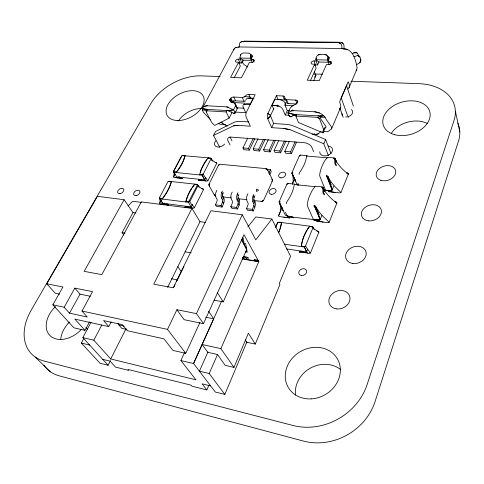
<?xml version="1.0" encoding="UTF-8"?>
<svg xmlns="http://www.w3.org/2000/svg" width="484" height="484" viewBox="0 0 484 484"><rect width="100%" height="100%" fill="white"/><g stroke="black" fill="none" stroke-linecap="round" stroke-linejoin="round"><path stroke-width="0.73" d="M343.997 49.398L344.009 45.998A3.69 3.394 87 0 0 340.621 42.253L244.825 41.134A3.479 2.989 82.6 0 0 243.337 41.582M330.705 62.309L318.926 62.019L315.81 59.774L316.342 57.064A3.745 3.231 -53.9 0 1 318.242 54.928C320.892 54.099 324.123 54.099 326.712 55.097A3.763 3.249 -53.4 0 1 327.964 57.312L327.668 60.046L328.309 60.524L327.94 58.243L328.987 59.03L327.983 61.25L329.144 64.602M289.928 216.941L287.798 216.578L287.109 215.646M273.732 109.124L272.05 105.234L274.858 99.389L279.032 99.595A5.608 3.4 25.2 0 1 285.118 102.747L285.009 105.258L287.26 110.667L285.227 115.029L288.894 115.246M346.81 84.936L346.744 86.255L353.338 105.935M234.976 113.171L237.523 108.113L236.839 107.835L235.194 103.691C233.367 102.711 227.583 100.926 230.886 98.07A3.007 1.93 -25.9 0 1 233.766 97.042L242.248 97.459L244.051 97.066A2.837 1.821 -25.4 0 0 245.509 95.923A2.85 1.839 -25.2 0 1 248.776 94.392L255.141 94.689L246.435 112.155A3.727 1.785 -86.4 0 0 246.271 117.43L250.403 126.215L238.787 125.429L233.73 125.798L213.547 135.393L219.766 147.324M327.571 56.053L329.162 57.36L328.987 59.03M295.875 116.069L317.262 117.346A1.936 1.174 23 0 1 319.537 118.768L323.427 128.968L323.016 132.846L298.519 122.531L295.875 116.069L296.486 114.738M322.731 131.436L327.837 131.781L331.564 128.829L331.685 127.703L331.11 126.439L326.289 119.578C324.582 114.835 319.44 112.227 314.654 111.792L292.941 110.576L291.162 110.939L287.932 112.917L289.136 115.791A1.422 0.853 24.5 0 0 291.247 116.801L294.568 114.841A2.85 1.712 24.1 0 1 295.899 114.575L317.952 115.864L323.614 115.549L319.349 116.323L325.103 117.195L320.22 117.285A1.93 1.174 23 0 0 317.952 115.864M181.034 177.803L181.083 177.368M167.155 204.321L167.21 203.861M199.16 187.308L197.484 184.404L169.037 181.288L167.906 181.7L159.309 198.047L160.113 199.305L159.793 203.818L168.244 204.956L167.7 204.629M251.916 60.385L243.379 60.179L239.828 58.026L240.778 54.638A3.539 2.946 -60.2 0 1 243.694 52.992L248.298 53.083A3.551 2.965 -59.9 0 1 250.694 54.843L250.869 55.672L252.358 56.223L250.942 59.423L252.327 62.617M250.694 54.843L250.561 58.274L251.299 58.733M313.814 80.398L315.786 75.679L314.346 71.741M302.216 241.988A52.768 41.442 -20.1 0 0 301.375 246.61L301.816 243.004A52.786 41.449 -20.1 0 1 307.558 229.023L309.742 226.191M171.233 181.621L170.477 184.12A44.165 29.24 -33 0 1 164.143 196.099L162.182 199.027A44.153 29.24 -33.1 0 0 171.427 181.554L168.607 181.343M210.207 119.373L203.213 112.125L202.33 109.941L202.324 108.501L207.721 109.414L227.323 110.564A2.729 1.567 27.4 0 1 228.841 110.981L233.633 109.777L235.914 104.937L234.48 103.219L236.839 107.835L236.313 107.648M181.573 178.094L182.111 178.408L173.744 177.447L174.125 172.903L173.363 171.62L181.573 156.175L182.317 155.546L210.867 158.074L212.385 160.857M199.692 174.942L200.303 171.923A46.113 32.222 -27 0 1 206.287 160.222L208.41 157.851A46.101 32.222 -27 0 0 207.606 158.861M315.689 76.29L315.81 75.171L314.552 74.082M325.98 190.109L325.865 190.502L329.773 190.986L329.265 190.702M313.959 219.518L313.838 219.942L317.788 220.522L317.292 220.196M176.388 171.905L176.212 172.504A43.209 28.181 -31.5 0 0 185.1 155.715L184.876 155.872A43.221 28.181 -31.5 0 1 176.388 171.905L173.599 171.33L181.821 155.872M273.859 108.416L270.483 115.646L273.635 123.529L271.681 127.661L283.818 128.49L289.928 129.645L323.796 143.76L328.436 155.721M356.393 64.783L359.8 62.769L360.749 59.689L359.927 57.027A3.739 2.741 -34.9 0 0 357.537 55.497L353.877 56.809M292.632 183.472A44.292 24.436 25.6 0 0 293.038 177.392L292.953 175.063L291.991 172.558L299.439 155.648L300.467 155.086L306.82 155.66L306.693 156.036A47.396 33.1 -25.6 0 1 301.266 170.047L299.197 173.169L299.088 174.403M294.78 184.319L294.447 184.126L294.314 184.519A48.37 34.594 -27.1 0 1 288.621 199.178L286.486 202.427L286.383 203.667M293.467 217.292L287.798 216.578L288.107 216.251M205.785 177.918L204.786 179.897L202.161 175.196L203.092 174.415L211.121 158.607L208.09 157.887M186.509 199.668A47.057 33.614 -28.6 0 0 185.91 201.955L185.874 201.308A47.069 33.614 -28.6 0 1 194.55 184.313L197.46 184.93L188.397 202.288L191.168 206.892L192.505 204.248M254.887 201.429A4.295 2.009 -83.2 0 1 254.82 207.104L253.307 210.921L252.321 209.391L253.834 205.567A1.434 0.672 -83.2 0 0 253.858 203.673L254.887 201.429L253.961 199.62A1.428 0.665 -83.4 0 1 254.027 197.623L254.953 195.609M253.307 210.921L247.469 210.195L246.471 208.671L247.989 204.865A1.428 0.678 -83.2 0 0 248.014 202.977L247.07 201.181A4.277 2.021 -83.4 0 1 247.263 195.185L247.887 193.848M329.465 190.92L328.781 191.749L339.792 192.91L340.942 192.565L348.329 174.179L347.209 172.824L348.329 174.179L347.942 173.399L346.653 173.26M317.486 220.438L316.784 221.285L327.958 222.682L329.132 222.344L336.852 203.123L335.708 201.731L336.852 203.123L336.471 202.3L335.158 202.131M307.745 249.139L306.638 251.868L286.613 248.945M320.142 219.615L321.83 215.447M332.084 190.073L333.76 185.917M239.138 199.577A4.253 2.051 -83.2 0 1 239.09 205.198L237.559 208.967L236.543 207.454L238.08 203.673A1.416 0.684 -83.2 0 0 238.092 201.798L239.138 199.577L238.182 197.787A1.416 0.684 -83.4 0 1 238.243 195.808L238.872 194.483M299.911 251.686L299.209 251.874L309.397 253.362L310.462 252.969L318.889 232.163L318.611 231.346L316.845 231.043M309.427 226.27L313.142 227.268L305.452 246.162L304.375 247.034L306.638 251.868L304.375 247.034L284.229 244.178M237.559 208.967L231.842 208.259L230.814 206.747L232.356 202.984A1.41 0.69 -83.2 0 0 232.368 201.114L231.4 199.329A4.229 2.069 -83.4 0 1 231.576 193.4L232.205 192.081M245.207 339.859L246.767 342.267L255.28 344.07L279.903 284.592L279.298 283.467L290.563 256.296L271.893 219.028L255.806 216.971L247.82 226.929M223.717 197.768A4.211 2.099 -83.2 0 1 223.687 203.328L222.138 207.061L221.091 205.555L222.646 201.816A1.404 0.702 -83.2 0 0 222.652 199.959L223.717 197.768L222.731 195.99A1.404 0.696 -83.4 0 1 222.785 194.03L223.42 192.717M222.138 207.061L216.529 206.365L215.477 204.865L217.038 201.144A1.398 0.708 -83.2 0 0 217.044 199.293L216.052 197.52A4.187 2.111 -83.4 0 1 216.209 191.652L216.85 190.345M184.646 352.388L180.895 360.556L193.558 363.514L215.313 392.034L224.848 394.418L246.967 341.789M233.966 367.392L220.886 348.631L202.112 344.511L207.781 352.34L217.51 354.518L225.223 365.378L233.966 367.392L248.389 333.204L255.28 344.07M331.564 128.829L340.44 107.896M349.049 87.598L356.684 69.611M323.796 143.76L325.605 139.513L294.913 126.572A18.489 10.715 24.1 0 0 285.741 124.315L273.635 123.529M341.093 98.331L346.695 85.359M232.096 102.427L232.544 101.38L232.078 101.325L235.024 100.847L244.015 101.265L245.811 100.884M102.693 359.334L110.116 361.161L115.476 367.09L128.786 370.417L127.915 369.431L191.198 385.204L191.997 386.208L206.831 389.91L208.913 385.119M245.697 252.17L246.525 250.258L245.92 251.613M289.335 217.443L289.904 217.915L278.899 216.499L278.578 215.683L282.111 207.582M292.263 184.301L294.314 179.6M220.886 348.631L258.819 261.62L243.984 234.728L203.48 323.669L184.15 319.706L176.914 309.718L167.512 329.374L185.789 353.338L199.898 322.544M275.614 227.014L277.392 222.924L278.736 222.156L312.712 226.572L314.025 229.44M275.674 227.413L277.749 222.64M224.848 394.418L209.209 373.527L217.594 354.312M279.964 203.576L279.189 201.647L286.97 183.974L288.022 183.394L294.447 184.126M207.957 351.935L199.414 371.192L209.209 373.527M289.396 141.189L284.78 151.401L285.578 153.204L291.38 153.688L296.45 142.344M208.598 311.303L213.668 318.811L193.558 363.514L221.654 301.072M214.025 300.141L223.257 301.877L246.761 249.478L245.648 243.573L244.081 243.125L243.101 237.856L242.266 237.62C242.042 243.149 246.749 246.967 247.239 252.243L245.697 251.795M291.38 153.688L290.594 151.879L295.131 141.764M243.791 256.357L242.575 259.067L243.966 256.339M312.603 226.814L313.541 228.387M356.073 70.603A9.94 6.625 22 0 0 356.793 66.054C355.274 58.274 352.304 48.503 342.708 48.557L238.685 46.936L235.333 47.722L234.244 48.703L202.869 107.291L202.324 108.501L206.825 109.717L202.33 109.941L206.825 110.558A1.797 1.016 28.3 0 1 207.721 109.414M263.478 200.624L272.45 180.792M278.778 140.384L274.107 150.518L274.924 152.309L280.641 152.787L286.08 140.868M280.641 152.787L279.837 150.99L284.429 140.953M253.858 203.673L252.926 201.87L253.961 199.62M310.298 80.84L316.1 68.183L314.648 64.197L312.549 64.142A2.317 1.47 -21.5 0 1 311.206 62.478A2.317 1.47 -21.5 0 1 314.043 60.923L316.137 60.972L316.476 60.246L316.088 57.989M314.346 65.098A2.311 1.476 -21.4 0 1 315.489 64.91L317.577 64.965L318.926 62.019M233.651 49.991L234.244 48.703M252.926 201.87A4.289 2.003 -83.4 0 1 253.126 195.857L253.743 194.514M314.648 64.197L307.267 80.205L319.234 80.634L326.512 64.505L328.654 64.56A2.347 1.5 -20.7 0 0 331.528 62.987A2.347 1.5 -20.7 0 0 330.118 61.305L327.983 61.25M203.48 323.669L196.462 313.608L242.272 214.757L210.885 210.764L173.278 287.78L153.755 284.181L191.918 208.35L141.34 201.913L101.815 274.609L84.18 271.355L124.122 199.717L97.429 196.322L46.779 283.793L55.249 293.268L59.617 294.163M268.299 139.586L263.58 149.647L264.415 151.425L270.054 151.897L269.231 150.113L273.871 140.148M294.568 114.841L287.932 112.917L290.339 107.896L291.961 106.286L296.589 103.552L297.593 101.936L297.351 100.872A3.146 2.087 -22.8 0 0 295.645 100.085L286.552 99.637L285.118 99.075A2.928 1.924 -23.1 0 1 284.792 97.81A2.922 1.918 -23.4 0 0 283.037 96.001L276.437 95.687L267.918 113.419A3.781 1.73 -86.2 0 0 267.731 118.768L271.681 127.661M270.054 151.897L275.553 140.07M238.092 201.798L237.136 200.007L238.182 197.787M237.136 200.007A4.247 2.051 -83.4 0 1 237.317 194.054L237.946 192.729M257.966 138.805L253.199 148.788L254.052 150.554L259.612 151.026L258.771 149.247L263.465 139.356M259.612 151.026L265.099 139.428M277.144 106.335L277.786 104.992M247.772 138.031L242.956 147.935L243.821 149.701L249.314 150.161L248.455 148.394L253.192 138.575M249.314 150.161L254.85 138.648M222.652 199.959L221.672 198.186L222.731 195.99M221.672 198.186A4.205 2.093 -83.4 0 1 221.829 192.293L222.471 190.98M173.677 287.502L174.996 284.798M176.648 281.416L183.902 266.551M167.609 287.411L199.971 221.69L191.918 208.35M235.17 112.07L245.733 112.693L243.264 107.424A5.53 3.249 26.7 0 1 244.13 104.248L250.367 104.078L253.235 98.325L249.199 98.125A5.499 3.273 26.7 0 0 245.902 99.837M208.937 184.313L218.55 165.068M186.461 206.293L184.93 207.073L193.425 208.15L194.362 207.793L203.534 189.643L203.377 188.948L201.907 188.718M199.196 179.981L198.621 180.181L207.019 181.083L207.945 180.726L216.747 163.302L216.584 162.63L215.132 162.436M194.362 207.793L193.158 206.136A20.467 10.95 32.6 0 1 189.764 201.792L198.119 185.324L197.46 184.93M180.895 360.556L195.941 379.819L110.727 358.965L126.076 328.672M83.823 338.419L81.354 343.065L100.007 363.23L108.107 365.251L110.485 360.556M189.069 200.963L188.397 202.288L159.768 198.73L159.351 197.787M173.75 171.632L176.569 176.884L204.786 179.897L202.161 175.196L202.832 173.883M229.18 118.126L226.131 111.925L207.134 110.794L206.238 111.937L211.163 121.49A8.918 5.003 27.6 0 0 214.787 125.374L229.18 118.126L231.878 112.832L231.4 111.846M253.477 61.565L254.052 60.44L252.951 59.756M213.547 135.393L215.568 131.466L233.712 122.513A17.944 10.122 26.1 0 1 240.802 121.387L248.77 121.907M226.131 111.925L227.111 110.019M89.534 321.781L84.96 330.336L74.869 319.113L108.761 326.621L111.193 321.939M234.105 77.918L240.312 66.042L238.606 62.236L236.7 62.188A2.19 1.343 -25.1 0 1 235.611 60.609A2.19 1.343 -25.1 0 1 238.316 59.121L240.215 59.169L240.578 58.479M238.969 63.108A2.178 1.349 -25.1 0 1 240.022 62.926L241.915 62.974L243.379 60.179M238.606 62.236L230.614 77.434L241.437 77.821L249.345 62.515L251.281 62.563A2.214 1.367 -24.5 0 0 254.015 61.063A2.214 1.367 -24.5 0 0 252.872 59.471L250.942 59.423M110.727 358.965L93.829 340.185L101.828 324.952M270.495 169.684L268.832 172.83L269.582 174.778L271.246 171.638L270.495 169.684L266.908 169.346M108.107 365.251L82.843 337.614L91.016 322.277M173.617 176.775L175.008 174.167M159.672 203.111L161.414 199.844M240.342 55.448L240.778 54.638M82.002 311.055L92.559 291.64L74.832 288.125L64.178 307.237L69.521 313.172L87.247 317.032L82.002 311.055L167.512 329.374M123.819 235.085L122.053 232.635L132.979 212.603L124.122 199.717M69.521 313.172L80.005 294.163L74.832 288.125M84.96 330.336L73.87 327.801L52.841 304.805L62.92 287.012L46.779 283.793M237.523 108.113L237.136 108.307L235.805 105.518M300.624 251.523L300.994 251.045M314.83 77.192L315.852 75.71L315.362 76.805L315.81 75.171L314.921 76.859M271.893 219.028L255.77 239.81L242.272 214.757M278.59 232.435A48.648 35.901 -29.2 0 0 281.398 222.779L281.579 222.555A48.63 35.901 -29.2 0 1 278.705 232.665M199.783 179.812L200.128 179.401M325.006 127.685L325.429 127.231L323.016 132.846A9.505 5.669 23 0 0 323.427 128.968M291.991 172.558L292.796 172.147L292.554 173.768L291.961 173.32L297.424 185.318M210.697 158.238L212.464 161.009M127.994 205.984L132.767 201.271L141.334 202.366M279.189 201.647L279.994 201.247L279.758 202.899L279.159 202.415L285.264 214.914L285.814 215.543L292.747 217.195M312.077 134.122L315.834 134.389L318.484 133.693L321.201 131.188M202.869 107.291L205.47 105.881L207.352 105.778L226.724 106.861L233.633 109.777L235.049 112.79A1.367 0.786 27.2 0 1 233.482 113.226L228.841 110.981M270.562 116.547L267.731 118.768L270.483 115.646L267.918 113.419L270.61 115.216M291.404 106.704L291.961 106.286M324.437 128.514L325.98 127.213L326.034 126.596L320.971 119.252L320.22 117.285M240.203 42.519L242.309 41.521L338.461 42.671L340.869 43.79M243.258 41.878L244.825 41.134M352.412 53.542L353.737 52.919L357.041 52.895L357.9 54.02L358.729 56.682M194.55 184.313L194.992 184.156A47.057 33.614 -28.6 0 0 192.59 187.338M244.13 104.248L246.314 103.86L250.367 104.078M324.77 191.688L323.106 187.653L322.241 186.927L315.374 186.213L312.827 189.462A52.363 39.404 -19.3 0 0 307.267 204.399L307.346 205.761L313.523 219.79L318.248 220.565L318.902 220.014A0.998 0.762 -22.7 0 0 320.136 219.331A1.004 0.514 22 0 1 319.482 219.815A0.998 0.399 -83.1 0 1 318.902 220.014L319.313 220.123L313.523 219.79L319.621 219.954L320.033 219.542L314.842 206.874L314.328 206.922L314.219 205.198L315.592 206.232A49.495 26.935 21.2 0 0 326.773 219.905L329.132 222.344M198.621 180.181L200.382 179.655L200.545 180.048L198.621 180.181L201.017 179.921L203.407 180.695L204.03 180.06L205.815 180.949M336.356 162.049L335.055 158.631L334.202 157.929L327.444 157.348L324.982 160.452A51.371 37.486 -18.3 0 0 319.682 174.718L319.761 176.049L325.575 190.321L330.221 191.011L330.874 190.442A0.98 0.726 -21.3 0 0 332.078 189.782A0.98 0.532 21.6 0 1 331.425 190.291A0.974 0.381 -83.9 0 1 330.874 190.442L331.286 190.521L325.575 190.321L331.601 190.345L332.012 189.909L327.142 177.011L326.639 177.065L326.531 175.377L327.874 176.388A48.352 27.872 20.7 0 0 338.649 190.151L340.942 192.565M233.482 113.226L235.049 112.79M318.242 54.928L320.003 54.486M299.209 251.874L301.351 251.377L301.556 251.837L299.209 251.874L302.143 251.728L305.017 252.721L305.834 252.085L307.933 253.15M175.148 177.658L176.612 177.35L177.459 177.906L179.691 177.791L182.111 178.408L180.496 177.531L180.199 177.864L182.111 178.408M235.333 47.722L236.7 47.462M238.067 47.208L239.435 46.948L239.386 44.97A3.497 3.001 82.5 0 1 242.309 41.521M161.208 204.06L162.684 203.782L163.544 204.357L165.346 204.212L168.244 204.956L166.611 204.03L166.248 204.357L168.244 204.956M322.241 186.927L321.588 187.344L323.07 188.058A48.799 26.378 19 0 0 336.852 203.123M328.781 191.749L330.977 191.343L331.274 191.737L335.049 192.408M203.939 106.395L207.352 105.778M316.784 221.285L319.01 220.928L323.149 222.083M334.202 157.929L333.579 158.304L335.025 159.012A47.698 27.292 18.5 0 0 348.329 174.179M227.323 110.564L233.633 109.777M233.73 125.798L238.787 125.429M184.93 207.073L187.586 206.874L189.77 207.69L190.091 207.049L192.202 207.999M341.262 98.083L348.274 117.582M239.828 58.026L250.561 58.274L252.031 57.312L250.833 56.561M315.81 59.774L327.668 60.046M283.799 217.147L289.904 217.915M314.981 73.985L322.398 74.221M220.153 76.545L201.265 75.867A41.612 26.215 -28.3 0 0 150.929 103.479L31.212 310.147A50.148 35.054 -42 0 0 44.171 361.076L293.062 425.496A57.808 50.572 -30.4 0 0 367.072 384.707L453.974 120.649A49.205 34.007 -16 0 0 418.878 83.659L350.87 81.221M244.027 96.618L250.053 96.909M283.963 98.555L285.469 98.627M248.716 98.603A2.837 1.839 -25.1 0 1 250.518 98.216L254.039 98.391M296.468 103.975L288.168 103.552L286.734 102.983A2.916 1.924 -23 0 1 286.407 101.719A2.91 1.918 -23.3 0 0 284.659 99.904L278.082 99.577L276.437 95.687M232.471 102.481L244.686 103.128M293.83 105.73L285.009 105.258L285.711 103.764L285.118 102.747M236.555 107.811L244.087 108.234M287.26 110.667L289.456 110.788M292.554 115.464L296.22 115.682M225.774 124.824L220.795 124.485L218.115 123.384M242.956 147.935L248.455 148.394M253.199 148.788L258.771 149.247M263.58 149.647L269.231 150.113M274.107 150.518L279.837 150.99M284.78 151.401L290.594 151.879M306.221 156.029L327.577 157.838M266.533 168.68L220.032 164.257A1.379 0.696 -84.5 0 0 219.337 164.723A1.379 0.72 26.5 0 0 218.623 165.498A1.379 0.95 -28.1 0 1 219.046 164.99M199.632 174.452L202.342 174.712M294.599 184.549L314.769 186.636M173.816 172.28L202.161 175.196M287.798 216.578L314.606 219.688M316.839 219.942L319.071 220.202M222.979 196.909L231.225 197.877M238.715 198.749L246.955 199.717M254.451 200.594L261.941 201.465M215.477 204.865L221.091 205.555M230.814 206.747L236.543 207.454M246.471 208.671L252.321 209.391M278.99 106.117L272.05 105.234L276.237 105.458L278.99 106.117A5.633 3.382 25.2 0 1 282.952 109.638L285.227 115.029M162.654 203.286L159.768 198.73L162.654 203.286L191.168 206.892M182.317 155.546L184.876 155.872M132.979 212.603L135.944 213.002M199.971 221.69L205.21 222.404M301.314 246.053L304.593 246.495M122.053 232.635L124.975 233.076M242.133 259.007L258.819 261.62L257.827 260.344L254.221 259.297L254.366 260.132L258.819 261.62L244.862 259.158L244.499 257.252L246.029 257.7L246.386 259.599L246.834 257.936L248.359 258.377L248.207 257.542L244.341 256.411M185.118 251.855L191.265 252.829M278.3 222.265L281.398 222.779M185.874 201.308L188.585 201.774M171.505 278.796L177.422 279.849M347.294 49.537L341.855 48.545L341.861 46.434A3.715 3.406 86.7 0 0 338.461 42.671M159.69 198.089L162.267 198.555M283.818 128.49L289.928 129.645M176.914 309.718L196.462 313.608M205.609 317.195L213.668 318.811M80.005 294.163L90.29 296.238M287.932 112.917L295.899 114.575M52.841 304.805L64.178 307.237M118.042 323.288L118.907 324.982L124.207 326.143M126.983 329.489L121.702 328.327L118.907 324.982M185.789 353.338L172.976 350.416L163.943 338.842L127.298 330.723L122.258 324.661L103.606 320.602L108.761 326.621M82.843 337.614L93.829 340.185M81.354 343.065L89.625 345.038M314.654 111.792L319.44 112.929M210.667 385.942L202.118 383.836L206.831 389.91M325.085 54.583L326.712 55.097M250.996 54.486L252.164 55.291L252.358 56.223M220.583 122.198L222.567 123.015M327.964 57.312L329.241 57.88M341.226 42.531L343.023 43.366M289.136 115.791L291.247 116.801M189.093 201.392L189.764 201.792M221.061 122.392L227.214 126.155M317.262 117.346L319.537 118.768M247.784 67.034L245.225 65.431A5.076 3.182 28 0 1 242.78 62.805L242.369 61.873L242.659 61.317A3.376 2.081 -25 0 0 242.901 60.306M357.537 55.497L359.927 57.027M203.534 189.643L198.863 186.618L198.119 185.324M216.747 163.302L212.222 160.24L211.121 158.607M318.889 232.163L314.164 228.968L313.142 227.268M310.462 252.969L309.409 252.224L309.203 251.166A22.99 12.638 27 0 1 305.882 246.507L305.452 246.162M207.945 180.726L206.971 180.036L206.771 179.086A20.05 11.32 32.8 0 1 203.492 174.736L203.092 174.415M306.82 155.66L307.128 155.884M35.241 357.059L50.378 371.809M85.886 327.535L87.386 329.211M288.022 183.394L288.216 183.642L287.006 184.307L286.97 183.974M300.467 155.086L300.655 155.34L299.469 155.993L299.439 155.648M222.646 201.816L223.687 203.328M177.816 266.63L181.161 271.578M238.08 203.673L239.09 205.198M217.249 292.524L223.257 301.877M253.834 205.567L254.82 207.104M209.148 185.741L214.654 195.542M241.31 239.737L246.761 249.478M221.829 192.293L222.785 194.03M237.317 194.054L238.243 195.808M253.126 195.857L254.027 197.623M230.039 144.867L227.994 140.832A6.207 3.418 26.5 0 1 231.285 137.129L304.194 142.683A6.522 3.751 23.2 0 1 311.908 147.445L313.559 151.522M297.351 100.872L297.944 102.045M229.979 136.875L232.005 140.923M229.827 100.121L230.444 101.368M231.092 102.136L229.852 99.613L230.898 102.045M233.766 97.042L235.563 100.829M267.664 169.636L272.486 179.806M242.248 97.459L244.015 101.265M285.397 212.246L287.29 216.33M248.776 94.392L250.518 98.216M238.316 59.121L240.022 62.926M240.215 59.169L241.915 62.974M252.872 59.471L253.979 62.031M297.926 183.261L298.822 185.336M324.347 190.799L322.889 187.332L324.286 190.787M283.037 96.001L284.659 99.904M286.552 99.637L288.168 103.552M324.728 191.622L323.106 187.653L324.371 190.944M295.645 100.085L296.964 103.364M230.886 98.07L232.514 102.154L232.986 101.864L232.544 101.38L232.514 102.154L230.402 98.555L232.138 102.535L230.051 99.081L231.237 102.166M335.938 161.142L334.837 158.328L335.89 161.136M325.605 139.513L331.014 153.616M336.326 161.983L335.055 158.631L336.005 161.293M314.043 60.923L315.489 64.91M316.137 60.972L317.577 64.965M339.919 108.029L343.174 117.285M330.118 61.305L331.038 63.985M292.481 109.874L292.911 111.145M455.39 111.223L459.8 131.854M242.72 257.331L242.968 258.601M280.212 204.103L280.345 206.378A45.254 23.547 25.7 0 1 278.578 215.683M214.521 194.538A1.385 0.98 -29.2 0 0 215.18 195.754A1.385 0.702 -83.4 0 0 215.489 196.038M271.578 181.119A1.41 0.75 24.3 0 0 272.407 180.369A1.41 1.01 -25.4 0 0 271.645 179.153M302.379 241.334A52.768 41.442 -20.1 0 1 303.166 238.715M303.389 238.067A52.768 41.442 -20.1 0 1 309.318 226.784M200.255 172.758A46.101 32.222 -27 0 1 206.825 159.883M314.001 206.251A1.022 0.762 -22.9 0 0 314.291 205.863A1.022 0.532 22.3 0 0 314.031 205.537M326.337 175.74A0.998 0.551 22 0 1 326.585 176.067M206.238 111.937A1.797 1.016 28.3 0 1 207.134 110.794M318.484 133.693A4.665 2.765 23 0 1 315.834 134.389M226.724 106.861A3.654 2.105 27.5 0 1 228.763 107.424M291.162 110.939A3.811 2.299 24.3 0 1 292.941 110.576M339.447 109.275A10.261 6.413 22.5 0 0 340.476 104.417L339.81 102.517A0.944 0.363 -86.3 0 1 339.871 101.18L347.996 82.165A0.932 0.351 -86.7 0 1 348.492 82.159L349.127 84.077A10.091 6.528 22.2 0 1 348.05 89.008M353.737 52.919A3.721 2.735 -35 0 1 357.041 52.895M360.749 59.689A3.727 2.723 -34.7 0 1 359.8 62.769M186.685 199.099A47.057 33.614 -28.6 0 1 187.949 195.675M188.191 195.112A47.057 33.614 -28.6 0 1 191.852 188.421M81.524 329.314A24.666 17.23 -41.9 0 1 50.554 336.12A24.666 17.23 -41.9 0 1 55.466 306.596M60.736 339.441A24.049 17.182 -42.6 0 1 69.551 322.029M178.433 120.909A20.032 12.947 -28.3 0 1 201.707 108.495M224.655 144.032A6.104 4.09 -27.5 0 1 216.584 146.761A6.104 4.09 -27.5 0 1 215.725 140.85M328.194 146.035A6.588 4.659 -21.3 0 1 332.32 151.014A6.588 4.659 -21.3 0 1 325.127 155.908A6.588 4.659 -21.3 0 1 319.791 151.752M351.305 109.626A5.53 3.763 -19.7 0 1 352.425 113.232A5.53 3.763 -19.7 0 1 348.432 116.553M347.034 116.886A5.53 3.763 -19.7 0 1 345.655 116.947M342.545 115.561A5.53 3.763 -19.7 0 1 341.988 113.698M391.296 133.384A23.607 16.686 -15.5 0 1 427.584 123.608M295.488 394.992A27.594 24.551 -30.7 0 1 310.141 368.27A27.594 24.551 -30.7 0 1 340.47 369.449M314.261 133.675A6.425 4.447 -22.3 0 1 314.763 134.721M457.81 123.087A47.995 33.941 -15.4 0 1 458.463 141.207L375.1 401.478A56.114 49.967 -30.7 0 1 303.341 441.045L59.205 375.838A48.902 34.957 -42.6 0 1 43.869 365.22M323.07 188.058L322.967 193.031L324.274 194.979L324.595 194.205L323.282 192.257L323.07 188.058M335.025 159.012L334.922 163.882L336.174 165.855L336.477 165.117L335.224 163.144L335.025 159.012M315.592 206.232L314.842 206.874L319.942 218.472L315.302 206.62L319.035 214.854L315.592 206.232M327.874 176.388L327.142 177.011L331.945 188.821L327.589 176.763L331.104 185.148L327.874 176.388M233.905 101.132L232.078 101.325L233.905 101.132M164.209 203.068L163.568 203.359L164.451 204.066L164.209 203.068M186.715 206.571L185.511 206.886L186.939 206.983L186.715 206.571M179.691 177.791L179.044 177.695L178.735 176.799L179.376 177.023L179.691 177.791M282.396 208.652L279.159 202.415L283.086 210.498L282.396 208.652M295.01 179.691L291.961 173.32L295.663 181.548L295.01 179.691M262.6 200.933A1.428 0.726 24.4 0 0 263.423 200.207A1.428 1.041 -26.5 0 1 261.656 201.181A1.428 0.653 -83.4 0 0 262.6 200.933M209.021 184.737A1.404 0.98 -29.2 0 0 209.675 185.953A1.404 0.72 -83.7 0 1 209.723 183.987A1.404 0.702 26.5 0 0 209.021 184.737M267.579 170.199A1.428 1.01 -25.5 0 0 266.817 168.989A1.428 0.653 -84.4 0 0 265.885 169.17A1.428 0.768 24.6 0 1 267.579 170.199M256.611 191.138A1.446 1.041 -26.6 0 0 258.402 190.151A1.446 0.75 24.7 0 0 256.677 189.117A1.446 0.672 -83.7 0 0 256.611 191.138M120.008 193.612A3.43 2.263 -33.7 0 0 123.729 189.311A3.43 2.263 -33.7 0 0 118.477 189.964A3.43 2.263 -33.7 0 0 120.008 193.612M136.107 195.596A3.467 2.317 -33.1 0 0 139.828 191.24A3.467 2.317 -33.1 0 0 134.479 191.894A3.467 2.317 -33.1 0 0 136.107 195.596M271.282 194.314A3.727 2.698 -25.6 0 0 276.086 190.279A3.727 2.698 -25.6 0 0 270.344 189.661A3.727 2.698 -25.6 0 0 271.282 194.314M280.889 177.852A3.684 2.638 -24.6 0 0 285.627 173.883A3.684 2.638 -24.6 0 0 279.915 173.339A3.684 2.638 -24.6 0 0 280.889 177.852M301.375 275.499A4.084 3.249 -25.6 0 0 306.596 270.937A4.084 3.249 -25.6 0 0 300.177 269.939A4.084 3.249 -25.6 0 0 301.375 275.499M177.18 120.51A20.467 12.886 -28.3 0 0 204.048 98.772A20.467 12.886 -28.3 0 0 174.077 97.514A20.467 12.886 -28.3 0 0 177.18 120.51M336.15 308.859A10.842 8.972 -22.6 0 0 349.769 296.607A10.842 8.972 -22.6 0 0 332.326 293.74A10.842 8.972 -22.6 0 0 336.15 308.859M368.518 220.861A10.273 7.847 -18.1 0 0 381.186 209.711A10.273 7.847 -18.1 0 0 364.482 207.89A10.273 7.847 -18.1 0 0 368.518 220.861M380.902 180.314A10.025 7.351 -17 0 0 395.791 172.026A10.025 7.351 -17 0 0 381.217 167.289A10.025 7.351 -17 0 0 380.902 180.314M352.842 263.471A10.545 8.385 -19.8 0 0 365.971 251.795A10.545 8.385 -19.8 0 0 348.904 249.484A10.545 8.385 -19.8 0 0 352.842 263.471M394.75 134.721A24.2 16.716 -16 0 0 430.191 114.672A24.2 16.716 -16 0 0 394.496 105.21A24.2 16.716 -16 0 0 394.75 134.721M311.224 398.876A28.423 24.847 -30.4 0 0 337.415 358.892A28.423 24.847 -30.4 0 0 289.771 361.572A28.423 24.847 -30.4 0 0 311.224 398.876"/></g></svg>
